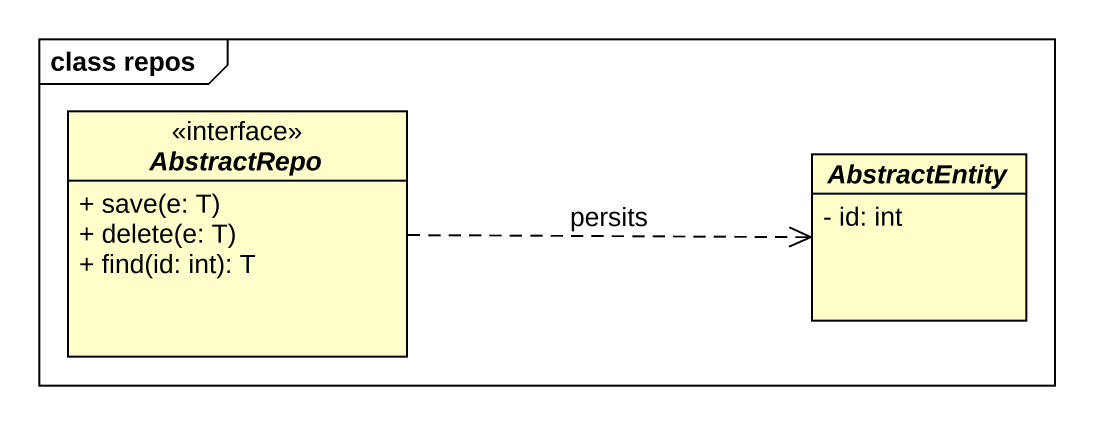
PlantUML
@startuml
mainframe class repos
hide circle
hide empty members
skinparam classAttributeIconSize 0
interface AbstractRepo {
  + save(e: T)
  + delete(e: T)
  + find(id: int): T
}
abstract class AbstractEntity {
  - id: int
}
AbstractRepo .right.> AbstractEntity : persits
@enduml
